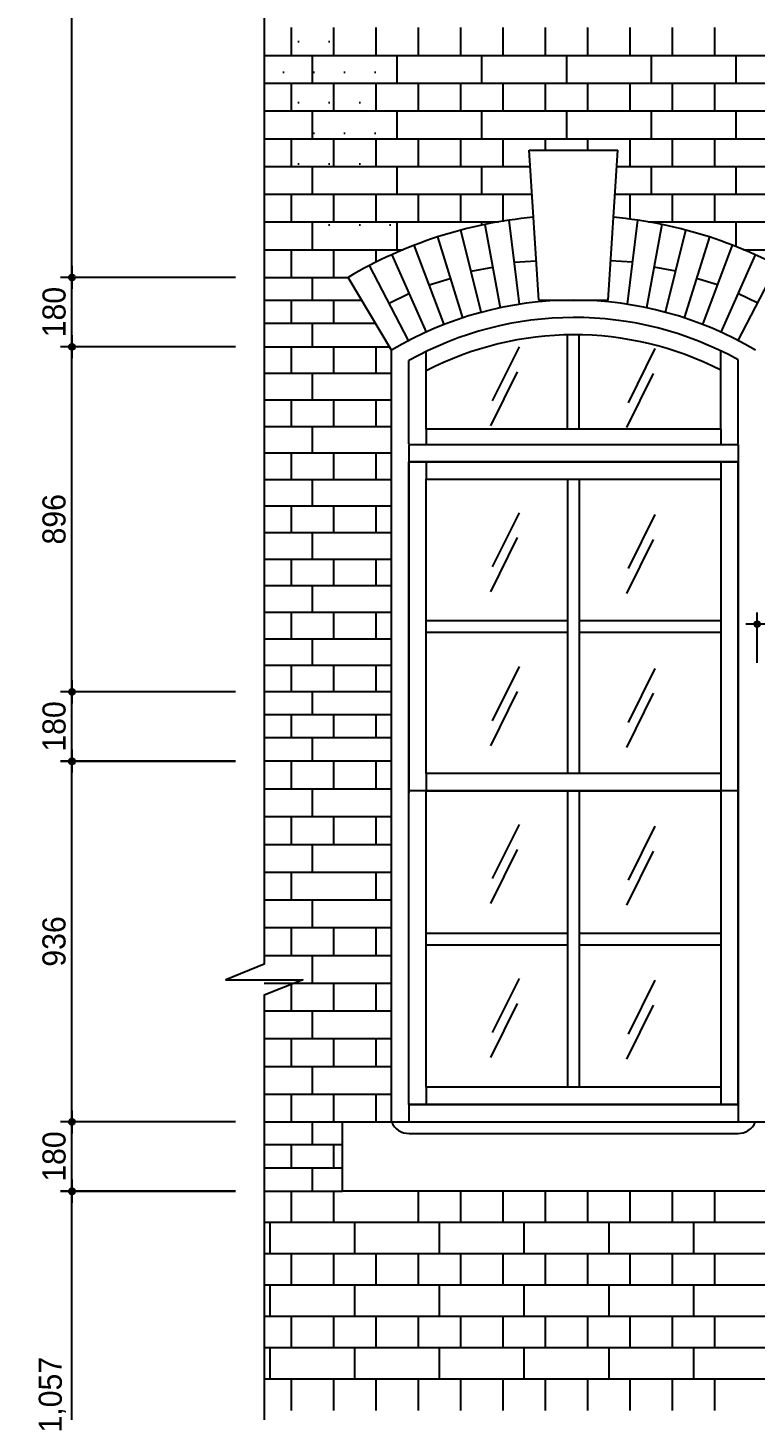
# Model space of a CAD drawing. Extents: x 194806 to 207421, y -159029 to -150119.
# Drawn here: x 197634 to 199524, y -155726 to -152133 of the extents above; entities that cross this region are included whole.
import ezdxf

# ---------------------------------------------------------------- set-up
doc = ezdxf.new("R2010")
doc.units = 0
doc.header["$LTSCALE"] = 50
doc.header["$MEASUREMENT"] = 0
doc.header["$PDMODE"] = 35
doc.header["$PDSIZE"] = -10
doc.layers.get('0').update_dxf_attribs({"linetype": 'CONTINUOUS'})
doc.layers.get('DEFPOINTS').update_dxf_attribs({"linetype": 'CONTINUOUS'})
for name, color, linetype in [('DIM', 7, 'CONTINUOUS'), ('ele-3', 6, 'CONTINUOUS'), ('FIN', 5, 'CONTINUOUS'), ('h', 5, 'CONTINUOUS'), ('HAT', 5, 'CONTINUOUS'), ('WID', 4, 'CONTINUOUS')]:
    doc.layers.add(name, color=color, linetype=linetype)
doc.styles.add('현창', font='HYWULM_0.TTF')
doc.dimstyles.new('ISO-25', dxfattribs={"dimscale": 20, "dimtxt": 4, "dimasz": 1, "dimexe": 2, "dimexo": 5, "dimtad": 1, "dimlunit": 6, "dimtxsty": '현창', "dimblk": 'DIMDOT', "dimcen": 2.5, "dimadec": 0, "dimazin": 0, "dimtfac": 1, "dimtmove": 0, "dimatfit": 3, "dimldrblk": 'DIMDOT', "dimfxl": 1, "dimarcsym": 0})

# ---------------------------------------------------------------- blocks, each defined once
blk = doc.blocks.new('DIMDOT')
at = {"linetype": 'Continuous'}
blk.add_line((-2, 0), (2, 0), dxfattribs=at)
for radius in [0.5, 0.25]:
    blk.add_circle((0, 0), radius, dxfattribs=at)
blk = doc.blocks.new('*D6')
at = {"color": 0, "lineweight": -2}
for p, q in [((198173.4, -151845.3), (197718.8, -151845.3)), ((197748.8, -152767.3), (197748.8, -151860.3)), ((198173.4, -152782.3), (197718.8, -152782.3))]:
    blk.add_line(p, q, dxfattribs=at)
at = {"layer": 'DEFPOINTS', "color": 0}
for p in [(197748.8, -151845.3), (198248.4, -151845.3), (198248.4, -152782.3)]:
    blk.add_point(p, dxfattribs=at)
at = {"color": 0, "lineweight": -2, "xscale": 15, "yscale": 15, "zscale": 15}
for p, rotation in [((197748.8, -151845.3), 90), ((197748.8, -152782.3), 270)]:
    blk.add_blockref('DIMDOT', p, dxfattribs=dict(at, rotation=rotation))
at = {"color": 0, "insert": (197702.6, -152016.5), "char_height": 60, "attachment_point": 5, "rotation": 90, "style": '현창'}
blk.add_mtext('937', dxfattribs=at)
blk = doc.blocks.new('*D7')
at = {"color": 0, "lineweight": -2}
for p, q in [((198173.4, -152782.3), (197718.8, -152782.3)), ((197748.8, -152947.3), (197748.8, -152797.3)), ((198173.4, -152962.3), (197718.8, -152962.3))]:
    blk.add_line(p, q, dxfattribs=at)
at = {"layer": 'DEFPOINTS', "color": 0}
for p in [(197748.8, -152782.3), (198248.4, -152782.3), (198248.4, -152962.3)]:
    blk.add_point(p, dxfattribs=at)
at = {"color": 0, "lineweight": -2, "xscale": 15, "yscale": 15, "zscale": 15}
for p, rotation in [((197748.8, -152782.3), 90), ((197748.8, -152962.3), 270)]:
    blk.add_blockref('DIMDOT', p, dxfattribs=dict(at, rotation=rotation))
at = {"color": 0, "insert": (197702.6, -152872.3), "char_height": 60, "attachment_point": 5, "rotation": 90, "style": '현창'}
blk.add_mtext('180', dxfattribs=at)
blk = doc.blocks.new('*D8')
at = {"color": 0, "lineweight": -2}
for p, q in [((198173.4, -152962.9), (197718.8, -152962.9)), ((197748.8, -153843.9), (197748.8, -152977.9)), ((198173.4, -153858.9), (197718.8, -153858.9))]:
    blk.add_line(p, q, dxfattribs=at)
at = {"layer": 'DEFPOINTS', "color": 0}
for p in [(197748.8, -152962.9), (198248.4, -152962.9), (198248.4, -153858.9)]:
    blk.add_point(p, dxfattribs=at)
at = {"color": 0, "lineweight": -2, "xscale": 15, "yscale": 15, "zscale": 15}
for p, rotation in [((197748.8, -152962.9), 90), ((197748.8, -153858.9), 270)]:
    blk.add_blockref('DIMDOT', p, dxfattribs=dict(at, rotation=rotation))
at = {"color": 0, "insert": (197702.5, -153410.6), "char_height": 60, "attachment_point": 5, "rotation": 90, "style": '현창'}
blk.add_mtext('896', dxfattribs=at)
blk = doc.blocks.new('*D9')
at = {"color": 0, "lineweight": -2}
for p, q in [((198173.4, -153858.9), (197718.8, -153858.9)), ((197748.8, -154023.9), (197748.8, -153873.9)), ((198173.4, -154038.9), (197718.8, -154038.9))]:
    blk.add_line(p, q, dxfattribs=at)
at = {"layer": 'DEFPOINTS', "color": 0}
for p in [(197748.8, -153858.9), (198248.4, -153858.9), (198248.4, -154038.9)]:
    blk.add_point(p, dxfattribs=at)
at = {"color": 0, "lineweight": -2, "xscale": 15, "yscale": 15, "zscale": 15}
for p, rotation in [((197748.8, -153858.9), 90), ((197748.8, -154038.9), 270)]:
    blk.add_blockref('DIMDOT', p, dxfattribs=dict(at, rotation=rotation))
at = {"color": 0, "insert": (197702.6, -153948.9), "char_height": 60, "attachment_point": 5, "rotation": 90, "style": '현창'}
blk.add_mtext('180', dxfattribs=at)
blk = doc.blocks.new('*D10')
at = {"color": 0, "lineweight": -2}
for p, q in [((198173.4, -154040.3), (197718.8, -154040.3)), ((197748.8, -154961.3), (197748.8, -154055.3)), ((198173.4, -154976.3), (197718.8, -154976.3))]:
    blk.add_line(p, q, dxfattribs=at)
at = {"layer": 'DEFPOINTS', "color": 0}
for p in [(197748.8, -154040.3), (198248.4, -154040.3), (198248.4, -154976.3)]:
    blk.add_point(p, dxfattribs=at)
at = {"color": 0, "lineweight": -2, "xscale": 15, "yscale": 15, "zscale": 15}
for p, rotation in [((197748.8, -154040.3), 90), ((197748.8, -154976.3), 270)]:
    blk.add_blockref('DIMDOT', p, dxfattribs=dict(at, rotation=rotation))
at = {"color": 0, "insert": (197702.5, -154507.6), "char_height": 60, "attachment_point": 5, "rotation": 90, "style": '현창'}
blk.add_mtext('936', dxfattribs=at)
blk = doc.blocks.new('*D11')
at = {"color": 0, "lineweight": -2}
for p, q in [((198173.4, -154976.3), (197718.8, -154976.3)), ((197748.8, -155141.3), (197748.8, -154991.3)), ((198173.4, -155156.3), (197718.8, -155156.3))]:
    blk.add_line(p, q, dxfattribs=at)
at = {"layer": 'DEFPOINTS', "color": 0}
for p in [(197748.8, -154976.3), (198248.4, -154976.3), (198248.4, -155156.3)]:
    blk.add_point(p, dxfattribs=at)
at = {"color": 0, "lineweight": -2, "xscale": 15, "yscale": 15, "zscale": 15}
for p, rotation in [((197748.8, -154976.3), 90), ((197748.8, -155156.3), 270)]:
    blk.add_blockref('DIMDOT', p, dxfattribs=dict(at, rotation=rotation))
at = {"color": 0, "insert": (197702.6, -155066.3), "char_height": 60, "attachment_point": 5, "rotation": 90, "style": '현창'}
blk.add_mtext('180', dxfattribs=at)
blk = doc.blocks.new('*D13')
at = {"color": 0, "lineweight": -2}
for p, q in [((198173.4, -155156.9), (197718.8, -155156.9)), ((197748.8, -156198.9), (197748.8, -155171.9)), ((198173.4, -156213.9), (197718.8, -156213.9))]:
    blk.add_line(p, q, dxfattribs=at)
at = {"layer": 'DEFPOINTS', "color": 0}
for p in [(197748.8, -155156.9), (198248.4, -155156.9), (198248.4, -156213.9)]:
    blk.add_point(p, dxfattribs=at)
at = {"color": 0, "lineweight": -2, "xscale": 15, "yscale": 15, "zscale": 15}
for p, rotation in [((197748.8, -155156.9), 90), ((197748.8, -156213.9), 270)]:
    blk.add_blockref('DIMDOT', p, dxfattribs=dict(at, rotation=rotation))
at = {"color": 0, "insert": (197698, -155685.1), "char_height": 60, "attachment_point": 5, "rotation": 90, "style": '현창'}
blk.add_mtext('1,057', dxfattribs=at)
blk = doc.blocks.new('*D33')
at = {"color": 0, "lineweight": -2}
for p, q in [((199528.7, -153783.9), (199528.7, -153652.8)), ((200823.7, -153682.8), (199543.7, -153682.8)), ((200838.7, -153783.9), (200838.7, -153652.8))]:
    blk.add_line(p, q, dxfattribs=at)
at = {"layer": 'DEFPOINTS', "color": 0}
for p in [(199528.7, -153682.8), (199528.7, -153858.9), (200838.7, -153858.9)]:
    blk.add_point(p, dxfattribs=at)
at = {"color": 0, "lineweight": -2, "xscale": 15, "yscale": 15, "zscale": 15, "rotation": 180}
blk.add_blockref('DIMDOT', (199528.7, -153682.8), dxfattribs=at)
at = {"color": 0, "lineweight": -2, "xscale": 15, "yscale": 15, "zscale": 15}
blk.add_blockref('DIMDOT', (200838.7, -153682.8), dxfattribs=at)
at = {"color": 0, "insert": (200183.7, -153632), "char_height": 60, "attachment_point": 5, "style": '현창'}
blk.add_mtext('1,310', dxfattribs=at)
blk = doc.blocks.new('*D48')
at = {"color": 0, "lineweight": -2}
for p, q in [((198173.4, -151065.9), (197420, -151065.9)), ((197450, -157849.9), (197450, -151080.9)), ((198474.8, -157864.9), (197420, -157864.9))]:
    blk.add_line(p, q, dxfattribs=at)
at = {"layer": 'DEFPOINTS', "color": 0}
for p in [(197450, -151065.9), (198248.4, -151065.9), (198549.8, -157864.9)]:
    blk.add_point(p, dxfattribs=at)
at = {"color": 0, "lineweight": -2, "xscale": 15, "yscale": 15, "zscale": 15}
for p, rotation in [((197450, -151065.9), 90), ((197450, -157864.9), 270)]:
    blk.add_blockref('DIMDOT', p, dxfattribs=dict(at, rotation=rotation))
at = {"color": 0, "insert": (197399.1, -154465.5), "char_height": 60, "attachment_point": 5, "rotation": 90, "style": '현창'}
blk.add_mtext('6,799', dxfattribs=at)

msp = doc.modelspace()

# ---------------------------------------------------------------- hatches: boundary and pattern name
at = {"layer": 'FIN'}
h = msp.add_hatch(dxfattribs=at)
h.set_pattern_fill('DOTS', color=256, scale=50, style=0)
h.set_pattern_definition([(0, (128368.4, 535456.28), (39.6875, 79.375), [0, -79.375])])
h.paths.add_polyline_path([(198538.651, -152710.157), (198373.651, -152710.157), (198373.651, -152638.048), (198318.651, -152638.048), (198318.651, -152565.938), (198373.651, -152565.938), (198373.651, -152493.829), (198318.651, -152493.829), (198318.651, -152421.719), (198373.651, -152421.719), (198373.651, -152349.61), (198318.651, -152349.61), (198318.651, -152277.501), (198226.151, -152277.501), (198226.151, -152205.391), (198318.651, -152205.391), (198318.651, -152133.282), (198226.151, -152133.282), (198226.151, -152061.173), (198226.151, -151989.063), (198226.151, -151916.954), (198226.151, -151844.844), (198226.151, -151777.652), (198226.151, -151349.928), (198218.651, -151349.928), (198221.592, -151308.881), (198328.651, -151308.881), (198438.651, -151308.881), (198438.651, -151378.881), (198438.651, -151448.881), (198378.651, -151448.881), (198378.651, -151508.881), (198373.651, -151508.881), (198373.651, -151576.074), (198428.651, -151576.074), (198428.651, -151643.266), (198373.651, -151643.266), (198373.651, -151710.459), (198428.651, -151710.459), (198428.651, -151777.652), (198373.651, -151777.652), (198373.651, -151844.844), (198428.651, -151844.844), (198428.651, -151916.954), (198373.651, -151916.954), (198373.651, -151989.063), (198428.651, -151989.063), (198428.651, -152061.173), (198373.651, -152061.173), (198373.651, -152133.282), (198428.651, -152133.282), (198428.651, -152205.391), (198538.651, -152205.391), (198593.651, -152205.391), (198593.651, -152277.501), (198538.651, -152277.501), (198538.651, -152349.61), (198593.651, -152349.61), (198593.651, -152421.719), (198538.651, -152421.719), (198538.651, -152493.829), (198593.651, -152493.829), (198593.651, -152565.938), (198538.651, -152565.938), (198538.651, -152638.048), (198593.651, -152638.048), (198593.651, -152710.157)])

# ---------------------------------------------------------------- linework, layer by layer
at = {"layer": 'DIM'}
msp.add_lwpolyline([(198248.391, -151065.57), (198248.391, -154566.874), (198148.391, -154606.874), (198348.391, -154606.874), (198248.391, -154646.874), (198248.391, -157996.25)], dxfattribs=at)
at = {"layer": 'ele-3'}
for p, q in [((198248.391, -152782.266), (198466.112, -152782.266)), ((198501.832, -152842.266), (198248.391, -152842.266)), ((198537.552, -152902.266), (198248.391, -152902.266)), ((198248.391, -152962.27), (198573.273, -152962.27)), ((198578.651, -153858.881), (198248.391, -153858.881)), ((198578.651, -153918.881), (198248.391, -153918.881)), ((198578.651, -153978.881), (198248.391, -153978.881)), ((198578.651, -154038.881), (198248.391, -154038.881)), ((198248.391, -154976.303), (198451.151, -154976.303)), ((198451.151, -155036.303), (198248.391, -155036.303)), ((198451.151, -155096.303), (198248.391, -155096.303)), ((198248.391, -155156.303), (198451.151, -155156.303))]:
    msp.add_line(p, q, dxfattribs=at)
for points in [[(198373.651, -152842.266), (198373.651, -152782.266)], [(198318.651, -152902.266), (198318.651, -152842.266)], [(198428.651, -152902.266), (198428.651, -152842.266)], [(198373.651, -152962.266), (198373.651, -152902.266)], [(198373.651, -153918.881), (198373.651, -153858.881)], [(198318.651, -153978.881), (198318.651, -153918.881)], [(198428.651, -153978.881), (198428.651, -153918.881)], [(198538.651, -153978.881), (198538.651, -153918.881)], [(198373.651, -154038.881), (198373.651, -153978.881)], [(198373.651, -155036.303), (198373.651, -154976.303)], [(198318.651, -155096.303), (198318.651, -155036.303)], [(198428.651, -155096.303), (198428.651, -155036.303)], [(198373.651, -155156.303), (198373.651, -155096.303)]]:
    msp.add_lwpolyline(points, dxfattribs=at)
at = {"layer": 'h'}
for p, q in [((198248.391, -152205.391), (202838.651, -152205.391)), ((198248.391, -152277.501), (202838.651, -152277.501)), ((198248.391, -152349.61), (202838.651, -152349.61)), ((198248.391, -152421.719), (202838.651, -152421.719)), ((198248.391, -152493.829), (198938.877, -152493.829)), ((199163.425, -152493.829), (201198.877, -152493.829)), ((198248.391, -152565.938), (198943.5, -152565.938)), ((199158.803, -152565.938), (201203.5, -152565.938)), ((198248.391, -152638.048), (198856.164, -152638.048)), ((198821.239, -152644.651), (198861.123, -152861.062)), ((198911.066, -152851.988), (198884.035, -152633.579)), ((199191.237, -152851.988), (199218.267, -152633.579)), ((199281.064, -152644.651), (199241.18, -152861.062)), ((199246.139, -152638.048), (201116.164, -152638.048)), ((198697.983, -152677.198), (198763.108, -152887.364)), ((198811.754, -152872.866), (198759.157, -152659.206)), ((199290.548, -152872.866), (199343.146, -152659.206)), ((199404.32, -152677.198), (199339.194, -152887.364)), ((198248.391, -152710.157), (198609.173, -152710.157)), ((198715.333, -152904.512), (198637.907, -152698.572)), ((199386.97, -152904.512), (199464.396, -152698.572)), ((199493.13, -152710.157), (200869.173, -152710.157)), ((198622.965, -152946.545), (198521.791, -152751.188)), ((198579.115, -152723.261), (198668.571, -152924.259)), ((198897.55, -152742.783), (198954.602, -152739.126)), ((199204.752, -152742.783), (199147.701, -152739.126)), ((199523.188, -152723.261), (199433.732, -152924.259)), ((199479.338, -152946.545), (199580.512, -152751.188)), ((198676.62, -152801.542), (198731.267, -152784.608)), ((198785.456, -152766.036), (198841.7, -152755.67)), ((199316.847, -152766.036), (199260.603, -152755.67)), ((199425.683, -152801.542), (199371.036, -152784.608)), ((198572.378, -152848.867), (198623.843, -152823.76)), ((199529.925, -152848.867), (199478.46, -152823.76)), ((198909.964, -152962.539), (198840.39, -153103.241)), ((199262.928, -152966.99), (199193.354, -153107.692)), ((198248.391, -153031.237), (198578.651, -153031.237)), ((198905.221, -153027.358), (198835.647, -153168.06)), ((199258.185, -153031.809), (199188.611, -153172.511)), ((198248.391, -153100.204), (198578.651, -153100.204)), ((198248.391, -153169.175), (198578.651, -153169.175)), ((198248.391, -153238.145), (198578.651, -153238.145)), ((198248.391, -153307.116), (198578.651, -153307.116)), ((198248.391, -153376.087), (198578.651, -153376.087)), ((198909.964, -153393.519), (198840.39, -153534.221)), ((199262.928, -153397.97), (199193.354, -153538.672)), ((198248.391, -153445.057), (198578.651, -153445.057)), ((198905.221, -153458.338), (198835.647, -153599.04)), ((199258.185, -153462.789), (199188.611, -153603.491)), ((198248.391, -153514.028), (198578.651, -153514.028)), ((198248.391, -153582.999), (198578.651, -153582.999)), ((198248.391, -153651.969), (198578.651, -153651.969)), ((198248.391, -153720.94), (198578.651, -153720.94)), ((198248.391, -153789.911), (198578.651, -153789.911)), ((198909.964, -153793.519), (198840.39, -153934.221)), ((199262.928, -153797.97), (199193.354, -153938.672)), ((198905.221, -153858.338), (198835.647, -153999.04)), ((199258.185, -153862.789), (199188.611, -154003.491)), ((198248.391, -154110.991), (198578.651, -154110.991)), ((198248.391, -154183.1), (198578.651, -154183.1)), ((198909.964, -154203.519), (198840.39, -154344.221)), ((199262.928, -154207.97), (199193.354, -154348.672)), ((198248.391, -154255.209), (198578.651, -154255.209)), ((198905.221, -154268.338), (198835.647, -154409.04)), ((199258.185, -154272.789), (199188.611, -154413.491)), ((198248.391, -154327.319), (198578.651, -154327.319)), ((198248.391, -154399.428), (198578.651, -154399.428)), ((198248.391, -154471.537), (198578.651, -154471.537)), ((198248.391, -154543.647), (198578.651, -154543.647)), ((198248.391, -154615.756), (198578.651, -154615.756)), ((198909.964, -154603.519), (198840.39, -154744.221)), ((199262.928, -154607.97), (199193.354, -154748.672)), ((198248.391, -154687.866), (198578.651, -154687.866)), ((198905.221, -154668.338), (198835.647, -154809.04)), ((199258.185, -154672.789), (199188.611, -154813.491)), ((198248.391, -154759.975), (198578.651, -154759.975)), ((198248.391, -154832.084), (198578.651, -154832.084)), ((198248.391, -154904.194), (198578.651, -154904.194)), ((202838.651, -155237.655), (198248.391, -155237.655)), ((202838.651, -155319.007), (198248.391, -155319.007)), ((202838.651, -155400.36), (198248.391, -155400.36)), ((202838.651, -155481.712), (198248.391, -155481.712)), ((202838.651, -155563.064), (198248.391, -155563.064)), ((202838.651, -155644.416), (198248.391, -155644.416))]:
    msp.add_line(p, q, dxfattribs=at)
for points in [[(198318.651, -152205.391), (198318.651, -152133.282)], [(198428.651, -152205.391), (198428.651, -152133.282)], [(198538.651, -152205.391), (198538.651, -152133.282)], [(198648.651, -152205.391), (198648.651, -152133.282)], [(198758.651, -152205.391), (198758.651, -152133.282)], [(198868.651, -152205.391), (198868.651, -152133.282)], [(198978.651, -152205.391), (198978.651, -152133.282)], [(199088.651, -152205.391), (199088.651, -152133.282)], [(199198.651, -152205.391), (199198.651, -152133.282)], [(199308.651, -152205.391), (199308.651, -152133.282)], [(199418.651, -152205.391), (199418.651, -152133.282)], [(198373.651, -152277.501), (198373.651, -152205.391)], [(198593.651, -152277.501), (198593.651, -152205.391)], [(198813.651, -152277.501), (198813.651, -152205.391)], [(199033.651, -152277.501), (199033.651, -152205.391)], [(199253.651, -152277.501), (199253.651, -152205.391)], [(199473.651, -152277.501), (199473.651, -152205.391)], [(198318.651, -152349.61), (198318.651, -152277.501)], [(198428.651, -152349.61), (198428.651, -152277.501)], [(198538.651, -152349.61), (198538.651, -152277.501)], [(198648.651, -152349.61), (198648.651, -152277.501)], [(198758.651, -152349.61), (198758.651, -152277.501)], [(198868.651, -152349.61), (198868.651, -152277.501)], [(198978.651, -152349.61), (198978.651, -152277.501)], [(199088.651, -152349.61), (199088.651, -152277.501)], [(199198.651, -152349.61), (199198.651, -152277.501)], [(199308.651, -152349.61), (199308.651, -152277.501)], [(199418.651, -152349.61), (199418.651, -152277.501)], [(198373.651, -152421.719), (198373.651, -152349.61)], [(198593.651, -152421.719), (198593.651, -152349.61)], [(198813.651, -152421.719), (198813.651, -152349.61)], [(199033.651, -152421.719), (199033.651, -152349.61)], [(199253.651, -152421.719), (199253.651, -152349.61)], [(199473.651, -152421.719), (199473.651, -152349.61)], [(198318.651, -152493.829), (198318.651, -152421.719)], [(198428.651, -152493.829), (198428.651, -152421.719)], [(198538.651, -152493.829), (198538.651, -152421.719)], [(198648.651, -152493.829), (198648.651, -152421.719)], [(198758.651, -152493.829), (198758.651, -152421.719)], [(198868.651, -152493.829), (198868.651, -152421.719)], [(198978.651, -152451.303), (198978.651, -152421.719)], [(199088.651, -152451.303), (199088.651, -152421.719)], [(199198.651, -152493.829), (199198.651, -152421.719)], [(199308.651, -152493.829), (199308.651, -152421.719)], [(199418.651, -152493.829), (199418.651, -152421.719)], [(198373.651, -152565.938), (198373.651, -152493.829)], [(198593.651, -152565.938), (198593.651, -152493.829)], [(198813.651, -152565.938), (198813.651, -152493.829)], [(199253.651, -152565.938), (199253.651, -152493.829)], [(199473.651, -152565.938), (199473.651, -152493.829)], [(198318.651, -152638.048), (198318.651, -152565.938)], [(198428.651, -152638.048), (198428.651, -152565.938)], [(198538.651, -152638.048), (198538.651, -152565.938)], [(198648.651, -152638.048), (198648.651, -152565.938)], [(198758.651, -152638.048), (198758.651, -152565.938)], [(198868.651, -152638.048), (198868.651, -152565.938)], [(199198.651, -152630.855), (199198.651, -152565.938)], [(199308.651, -152638.048), (199308.651, -152565.938)], [(199418.651, -152638.048), (199418.651, -152565.938)], [(198373.651, -152710.157), (198373.651, -152638.048)], [(198593.651, -152710.157), (198593.651, -152638.048)], [(198813.651, -152646.235), (198813.651, -152638.048)], [(199253.651, -152639.373), (199253.651, -152638.048)], [(199473.651, -152702.205), (199473.651, -152638.048)], [(198318.651, -152782.266), (198318.651, -152710.157)], [(198428.651, -152782.266), (198428.651, -152710.157)], [(198538.651, -152742.561), (198538.651, -152710.157)], [(198318.651, -153031.237), (198318.651, -152962.27)], [(198428.651, -153031.237), (198428.651, -152962.27)], [(198538.651, -153031.237), (198538.651, -152962.27)], [(198373.651, -153100.204), (198373.651, -153031.237)], [(198318.651, -153169.174), (198318.651, -153100.207)], [(198428.651, -153169.174), (198428.651, -153100.207)], [(198538.651, -153169.174), (198538.651, -153100.207)], [(198373.651, -153238.141), (198373.651, -153169.174)], [(198318.651, -153307.116), (198318.651, -153238.149)], [(198428.651, -153307.116), (198428.651, -153238.149)], [(198538.651, -153307.116), (198538.651, -153238.149)], [(198373.651, -153376.083), (198373.651, -153307.116)], [(198318.651, -153445.057), (198318.651, -153376.09)], [(198428.651, -153445.057), (198428.651, -153376.09)], [(198538.651, -153445.057), (198538.651, -153376.09)], [(198373.651, -153514.024), (198373.651, -153445.057)], [(198318.651, -153582.998), (198318.651, -153514.031)], [(198428.651, -153582.998), (198428.651, -153514.031)], [(198538.651, -153582.998), (198538.651, -153514.031)], [(198373.651, -153651.965), (198373.651, -153582.998)], [(198318.651, -153720.94), (198318.651, -153651.973)], [(198428.651, -153720.94), (198428.651, -153651.973)], [(198538.651, -153720.94), (198538.651, -153651.973)], [(198373.651, -153789.907), (198373.651, -153720.94)], [(198318.651, -153858.881), (198318.651, -153789.914)], [(198428.651, -153858.881), (198428.651, -153789.914)], [(198538.651, -153858.881), (198538.651, -153789.914)], [(198318.651, -154110.991), (198318.651, -154038.881)], [(198428.651, -154110.991), (198428.651, -154038.881)], [(198538.651, -154110.991), (198538.651, -154038.881)], [(198373.651, -154183.1), (198373.651, -154110.991)], [(198318.651, -154255.209), (198318.651, -154183.1)], [(198428.651, -154255.209), (198428.651, -154183.1)], [(198538.651, -154255.209), (198538.651, -154183.1)], [(198373.651, -154327.319), (198373.651, -154255.209)], [(198318.651, -154399.428), (198318.651, -154327.319)], [(198538.651, -154399.428), (198538.651, -154327.319)], [(198373.651, -154471.537), (198373.651, -154399.428)], [(198318.651, -154543.647), (198318.651, -154471.537)], [(198428.651, -154543.647), (198428.651, -154471.537)], [(198538.651, -154543.647), (198538.651, -154471.537)], [(198373.651, -154615.756), (198373.651, -154543.647)], [(198318.651, -154687.866), (198318.651, -154615.756)], [(198428.651, -154687.866), (198428.651, -154615.756)], [(198538.651, -154687.866), (198538.651, -154615.756)], [(198373.651, -154759.975), (198373.651, -154687.866)], [(198318.651, -154832.084), (198318.651, -154759.975)], [(198428.651, -154832.084), (198428.651, -154759.975)], [(198538.651, -154832.084), (198538.651, -154759.975)], [(198373.651, -154904.194), (198373.651, -154832.084)], [(198318.651, -154976.303), (198318.651, -154904.194)], [(198428.651, -154976.303), (198428.651, -154904.194)], [(198538.651, -154976.303), (198538.651, -154904.194)], [(198318.651, -155237.655), (198318.651, -155156.303)], [(198428.651, -155237.655), (198428.651, -155156.303)], [(198648.651, -155237.655), (198648.651, -155156.303)], [(198758.651, -155237.655), (198758.651, -155156.303)], [(198868.651, -155237.655), (198868.651, -155156.303)], [(198978.651, -155237.655), (198978.651, -155156.303)], [(199088.651, -155237.655), (199088.651, -155156.303)], [(199198.651, -155237.655), (199198.651, -155156.303)], [(199308.651, -155237.655), (199308.651, -155156.303)], [(199418.651, -155237.655), (199418.651, -155156.303)], [(198263.651, -155319.007), (198263.651, -155237.655)], [(198483.651, -155319.007), (198483.651, -155237.655)], [(198703.651, -155319.007), (198703.651, -155237.655)], [(198923.651, -155319.007), (198923.651, -155237.655)], [(199143.651, -155319.007), (199143.651, -155237.655)], [(199363.651, -155319.007), (199363.651, -155237.655)], [(198318.651, -155400.36), (198318.651, -155319.007)], [(198428.651, -155400.36), (198428.651, -155319.007)], [(198538.651, -155400.36), (198538.651, -155319.007)], [(198648.651, -155400.36), (198648.651, -155319.007)], [(198758.651, -155400.36), (198758.651, -155319.007)], [(198868.651, -155400.36), (198868.651, -155319.007)], [(198978.651, -155400.36), (198978.651, -155319.007)], [(199088.651, -155400.36), (199088.651, -155319.007)], [(199198.651, -155400.36), (199198.651, -155319.007)], [(199308.651, -155400.36), (199308.651, -155319.007)], [(199418.651, -155400.36), (199418.651, -155319.007)], [(198263.651, -155481.712), (198263.651, -155400.36)], [(198483.651, -155481.712), (198483.651, -155400.36)], [(198703.651, -155481.712), (198703.651, -155400.36)], [(198923.651, -155481.712), (198923.651, -155400.36)], [(199143.651, -155481.712), (199143.651, -155400.36)], [(199363.651, -155481.712), (199363.651, -155400.36)], [(198318.651, -155563.064), (198318.651, -155481.712)], [(198428.651, -155563.064), (198428.651, -155481.712)], [(198538.651, -155563.064), (198538.651, -155481.712)], [(198648.651, -155563.064), (198648.651, -155481.712)], [(198758.651, -155563.064), (198758.651, -155481.712)], [(198868.651, -155563.064), (198868.651, -155481.712)], [(198978.651, -155563.064), (198978.651, -155481.712)], [(199088.651, -155563.064), (199088.651, -155481.712)], [(199198.651, -155563.064), (199198.651, -155481.712)], [(199308.651, -155563.064), (199308.651, -155481.712)], [(199418.651, -155563.064), (199418.651, -155481.712)], [(198263.651, -155644.416), (198263.651, -155563.064)], [(198483.651, -155644.416), (198483.651, -155563.064)], [(198703.651, -155644.416), (198703.651, -155563.064)], [(198923.651, -155644.416), (198923.651, -155563.064)], [(199143.651, -155644.416), (199143.651, -155563.064)], [(199363.651, -155644.416), (199363.651, -155563.064)], [(198318.651, -155725.768), (198318.651, -155644.416)], [(198428.651, -155725.768), (198428.651, -155644.416)], [(198538.651, -155725.768), (198538.651, -155644.416)], [(198648.651, -155725.768), (198648.651, -155644.416)], [(198758.651, -155725.768), (198758.651, -155644.416)], [(198868.651, -155725.768), (198868.651, -155644.416)], [(198978.651, -155725.768), (198978.651, -155644.416)], [(199088.651, -155725.768), (199088.651, -155644.416)], [(199198.651, -155725.768), (199198.651, -155644.416)], [(199308.651, -155725.768), (199308.651, -155644.416)], [(199418.651, -155725.768), (199418.651, -155644.416)]]:
    msp.add_lwpolyline(points, dxfattribs=at)
at = {"layer": 'HAT'}
for p, q in [((198668.651, -153025.235), (198668.651, -152974.867)), ((199433.651, -153023.23), (199433.651, -152972.99)), ((198668.651, -153176.303), (198668.651, -153216.303)), ((199433.651, -153176.303), (199433.651, -153216.303)), ((198623.651, -153216.303), (198623.651, -153261.303)), ((199478.651, -153216.303), (199478.651, -153261.303)), ((198668.651, -153261.303), (198668.651, -153306.303)), ((199433.651, -153261.303), (199433.651, -153306.303)), ((198668.651, -154071.303), (198668.651, -154116.303)), ((199433.651, -154071.303), (199433.651, -154116.303)), ((198668.651, -154886.303), (198668.651, -154931.303)), ((199433.651, -154886.303), (199433.651, -154931.303)), ((198623.651, -154931.303), (198623.651, -154976.303)), ((199478.651, -154931.303), (199478.651, -154976.303))]:
    msp.add_line(p, q, dxfattribs=at)
at = {"layer": 'WID'}
for p, q in [((198936.151, -152451.303), (199166.151, -152451.303)), ((198961.151, -152841.303), (198936.151, -152451.303)), ((199141.151, -152841.303), (199166.151, -152451.303)), ((198578.651, -152971.303), (198466.112, -152782.266)), ((198961.151, -152841.303), (199141.151, -152841.303)), ((199036.151, -153176.303), (199036.151, -152931.389)), ((199066.151, -153176.303), (199066.151, -152931.342)), ((198578.651, -154976.303), (198578.651, -152971.303)), ((198623.651, -153214.778), (198623.651, -152998.394)), ((199478.651, -153214.778), (199478.651, -152996.232)), ((198668.651, -153176.303), (198668.651, -153025.235)), ((199433.651, -153176.303), (199433.651, -153023.23)), ((199433.651, -153176.303), (198668.651, -153176.303)), ((198623.651, -153216.303), (199478.651, -153216.303)), ((199036.151, -153306.303), (199036.151, -154071.303)), ((199066.151, -153306.303), (199066.151, -154071.303)), ((198623.651, -154931.303), (198623.651, -153385.452)), ((199478.651, -154931.303), (199478.651, -153385.452)), ((198668.651, -153673.803), (199036.151, -153673.803)), ((199066.151, -153673.803), (199433.651, -153673.803)), ((198668.651, -153703.803), (199036.151, -153703.803)), ((199066.151, -153703.803), (199433.651, -153703.803)), ((199036.151, -154116.303), (199036.151, -154886.303)), ((199066.151, -154116.303), (199066.151, -154886.303)), ((198668.651, -154486.303), (199036.151, -154486.303)), ((199066.151, -154486.303), (199433.651, -154486.303)), ((198668.651, -154516.303), (199036.151, -154516.303)), ((199066.151, -154516.303), (199433.651, -154516.303)), ((198623.651, -154931.303), (199478.651, -154931.303)), ((198578.651, -154976.303), (199523.651, -154976.303)), ((198624.839, -155006.303), (199479.405, -155006.303))]:
    msp.add_line(p, q, dxfattribs=at)
for points in [[(199478.651, -154121.303), (199478.651, -153261.303), (198623.651, -153261.303), (198623.651, -154121.303)], [(199478.651, -154071.303), (199478.651, -154931.303), (198623.651, -154931.303), (198623.651, -154071.303)]]:
    msp.add_lwpolyline(points, dxfattribs=at)
for points in [[(199478.651, -154116.303), (198623.651, -154116.303), (198623.651, -153261.303), (199478.651, -153261.303)], [(199433.651, -154071.303), (198668.651, -154071.303), (198668.651, -153306.303), (199433.651, -153306.303)], [(199433.651, -154886.303), (198668.651, -154886.303), (198668.651, -154116.303), (199433.651, -154116.303)], [(198451.151, -154976.303), (199651.151, -154976.303), (199651.151, -155156.303), (198451.151, -155156.303)]]:
    msp.add_lwpolyline(points, close=True, dxfattribs=at)
for centre, radius, start, end in [((199051.151, -153764.981), 1143.678, 95.20732, 120.766594), ((199051.151, -153764.981), 1143.678, 59.233406, 84.79268), ((199051.151, -153764.981), 923.678, 59.233406, 120.766594), ((199053.093, -153764.981), 878.678, 61.032254, 119.257513), ((199053.093, -153764.981), 833.678, 62.839682, 117.460615), ((198623.868, -154957.243), 49.07, 202.857171, 271.133375), ((199478.434, -154957.243), 49.07, 268.866625, 337.142829)]:
    msp.add_arc(centre, radius, start, end, dxfattribs=at)

# ---------------------------------------------------------------- dimensions: what is measured, and where the dimension line sits
for base, p1, p2, angle, picture, middle in [((197449.963, -151065.88), (198549.794, -157864.88), (198248.391, -151065.88), 90, '*D48', (197449.963, -154465.53)), ((197748.818, -151845.264), (198248.391, -152782.266), (198248.391, -151845.264), 90, '*D6', (197748.818, -152016.467)), ((197748.818, -152782.266), (198248.391, -152962.27), (198248.391, -152782.266), 90, '*D7', (197748.818, -152872.268)), ((197748.818, -152962.88), (198248.391, -153858.881), (198248.391, -152962.88), 90, '*D8', (197748.818, -153410.575)), ((199528.651, -153682.826), (200838.651, -153858.881), (199528.651, -153858.878), 180, '*D33', (200183.651, -153682.826)), ((197748.818, -153858.881), (198248.391, -154038.885), (198248.391, -153858.881), 90, '*D9', (197748.818, -153948.883)), ((197748.818, -154040.301), (198248.391, -154976.303), (198248.391, -154040.301), 90, '*D10', (197748.818, -154507.592)), ((197748.818, -154976.303), (198248.391, -155156.307), (198248.391, -154976.303), 90, '*D11', (197748.818, -155066.305)), ((197748.818, -155156.883), (198248.391, -156213.881), (198248.391, -155156.883), 90, '*D13', (197748.818, -155685.092))]:
    dim = msp.add_linear_dim(base=base, p1=p1, p2=p2, angle=angle, dimstyle='ISO-25', override={"dimscale": 15, "dimtxt": 4, "dimasz": 1, "dimexe": 2, "dimexo": 5, "dimgap": 1, "dimlunit": 6, "dimdle": 2, "dimtix": 1})
    dim.commit()
    dim.dimension.update_dxf_attribs({"geometry": picture, "text_midpoint": middle, "dimtype": 128})

doc.saveas('drawing.dxf')
